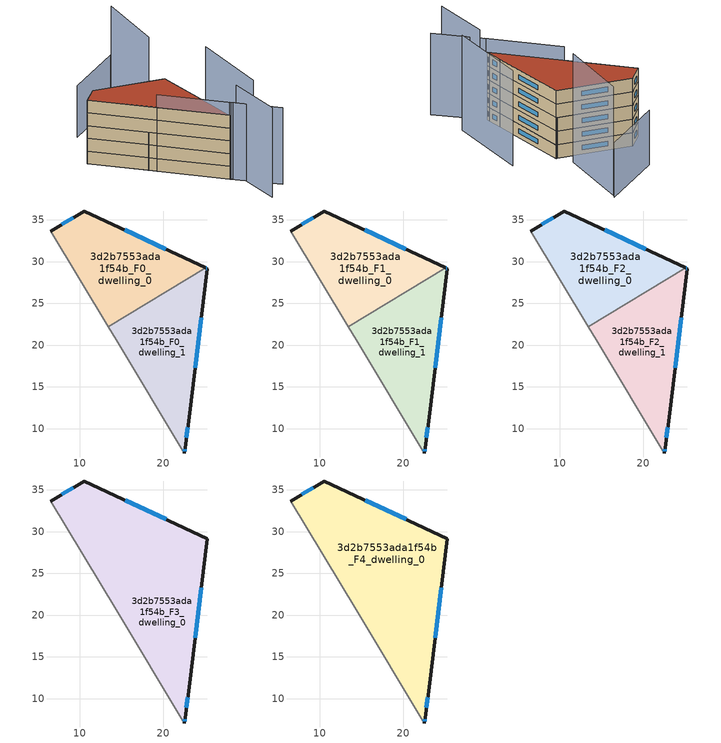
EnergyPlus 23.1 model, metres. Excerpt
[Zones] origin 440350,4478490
3d2b7553ada1f54b_F0_dwelling_0
 floor ground (EU_floor_Construction): 25.09,29.23 13.42,22.19 6.55,33.63 10.55,36.04 z0
 wall outside (EU_wall_Construction): 25.09,29.23 10.55,36.04 6.55,33.63 z0:3
 wall adiabatic (EU_wall_Construction): 6.55,33.63 13.42,22.19 z0:3
 wall to 3d2b7553ada1f54b_F0_dwelling_1 (EU_wall_Construction): 13.42,22.19 25.09,29.23 z0:3
 window (EU_Window_Construction): 9.23,35.24 7.88,34.43 / 20.27,31.49 15.37,33.78 z0.99:2.01
3d2b7553ada1f54b_F0_dwelling_1
 floor ground (EU_floor_Construction): 25.23,29.16 23.08,11.38 22.6,7.76 22.52,7.11 14.35,20.65 13.42,22.19 25.09,29.23 z0
 wall outside (EU_wall_Construction): 22.52,7.11 22.6,7.76 23.08,11.38 25.23,29.16 25.09,29.23 z0:3
 wall adiabatic (EU_wall_Construction): 13.42,22.19 14.35,20.65 22.52,7.11 z0:3
 window (EU_Window_Construction): 22.55,7.32 22.58,7.54 / 25.19,29.19 25.14,29.21 / 23.79,17.27 24.52,23.27 / 22.76,8.96 22.92,10.18 z0.99:2.01
3d2b7553ada1f54b_F1_dwelling_0
 floor to 3d2b7553ada1f54b_F0_dwelling_0 (EU_floor_Construction): 25.09,29.23 13.42,22.19 6.55,33.63 10.55,36.04 z3
 wall outside (EU_wall_Construction): 25.09,29.23 10.55,36.04 6.55,33.63 z3:6
 wall adiabatic (EU_wall_Construction): 6.55,33.63 13.42,22.19 z3:6
 wall to 3d2b7553ada1f54b_F1_dwelling_1 (EU_wall_Construction): 13.42,22.19 25.09,29.23 z3:6
 window (EU_Window_Construction): 9.23,35.24 7.88,34.43 / 20.27,31.49 15.37,33.78 z3.99:5.01
3d2b7553ada1f54b_F1_dwelling_1
 floor to 3d2b7553ada1f54b_F0_dwelling_1 (EU_floor_Construction): 25.23,29.16 23.08,11.38 22.6,7.76 22.52,7.11 14.35,20.65 13.42,22.19 25.09,29.23 z3
 wall outside (EU_wall_Construction): 22.52,7.11 22.6,7.76 23.08,11.38 25.23,29.16 25.09,29.23 z3:6
 wall adiabatic (EU_wall_Construction): 13.42,22.19 14.35,20.65 22.52,7.11 z3:6
 window (EU_Window_Construction): 22.55,7.32 22.58,7.54 / 25.19,29.19 25.14,29.21 / 23.79,17.27 24.52,23.27 / 22.76,8.96 22.92,10.18 z3.99:5.01
3d2b7553ada1f54b_F2_dwelling_0
 floor to 3d2b7553ada1f54b_F1_dwelling_0 (EU_floor_Construction): 25.09,29.23 13.42,22.19 6.55,33.63 10.55,36.04 z6
 wall outside (EU_wall_Construction): 25.09,29.23 10.55,36.04 6.55,33.63 z6:9
 wall adiabatic (EU_wall_Construction): 6.55,33.63 13.42,22.19 z6:9
 wall to 3d2b7553ada1f54b_F2_dwelling_1 (EU_wall_Construction): 13.42,22.19 25.09,29.23 z6:9
 window (EU_Window_Construction): 9.23,35.24 7.88,34.43 / 20.27,31.49 15.37,33.78 z6.99:8.01
3d2b7553ada1f54b_F2_dwelling_1
 floor to 3d2b7553ada1f54b_F1_dwelling_1 (EU_floor_Construction): 25.23,29.16 23.08,11.38 22.6,7.76 22.52,7.11 14.35,20.65 13.42,22.19 25.09,29.23 z6
 wall outside (EU_wall_Construction): 22.52,7.11 22.6,7.76 23.08,11.38 25.23,29.16 25.09,29.23 z6:9
 wall adiabatic (EU_wall_Construction): 13.42,22.19 14.35,20.65 22.52,7.11 z6:9
 window (EU_Window_Construction): 22.55,7.32 22.58,7.54 / 25.19,29.19 25.14,29.21 / 23.79,17.27 24.52,23.27 / 22.76,8.96 22.92,10.18 z6.99:8.01
3d2b7553ada1f54b_F3_dwelling_0
 floor to 3d2b7553ada1f54b_F2_dwelling_0 (EU_floor_Construction): 25.09,29.23 13.42,22.19 6.55,33.63 10.55,36.04 z9
 floor to 3d2b7553ada1f54b_F2_dwelling_1 (EU_floor_Construction): 25.23,29.16 23.08,11.38 22.6,7.76 22.52,7.11 14.35,20.65 13.42,22.19 25.09,29.23 z9
 wall outside (EU_wall_Construction): 22.52,7.11 22.6,7.76 23.08,11.38 25.23,29.16 10.55,36.04 6.55,33.63 z9:12
 wall adiabatic (EU_wall_Construction): 6.55,33.63 14.35,20.65 22.52,7.11 z9:12
 window (EU_Window_Construction): 22.55,7.32 22.58,7.54 / 9.23,35.24 7.88,34.43 / 20.37,31.44 15.42,33.76 / 23.79,17.27 24.52,23.27 / 22.76,8.96 22.92,10.18 z9.99:11.01
3d2b7553ada1f54b_F4_dwelling_0
 floor to 3d2b7553ada1f54b_F3_dwelling_0 (EU_floor_Construction): 25.23,29.16 23.08,11.38 22.6,7.76 22.52,7.11 14.35,20.65 6.55,33.63 10.55,36.04 z12
 wall outside (EU_wall_Construction): 22.52,7.11 22.6,7.76 23.08,11.38 25.23,29.16 10.55,36.04 6.55,33.63 z12:15
 wall adiabatic (EU_wall_Construction): 6.55,33.63 14.35,20.65 22.52,7.11 z12:15
 window (EU_Window_Construction): 22.55,7.32 22.58,7.54 / 9.23,35.24 7.88,34.43 / 20.37,31.44 15.42,33.76 / 23.79,17.27 24.52,23.27 / 22.76,8.96 22.92,10.18 z12.99:14.01
 roof outside (EU_roof_Construction): 22.6,7.76 23.08,11.38 25.23,29.16 10.55,36.04 6.55,33.63 14.35,20.65 22.52,7.11 z15
shading: 22.69,-5.33 25,7.59 / 29.21,6.84 33.66,25.22 z0:21; 24.01,32.67 29.12,48.82 z0:24; 22.51,7.13 28.62,-2.52 / 14.35,20.66 22.84,6.59 z0:18; 6.55,33.63 14.38,20.67 z0:15; 29.49,49.51 14.23,44.16 z0:12
[Building]
EU S2 Campaign: North Axis=0; Terrain=City; Solar Distribution=FullExterior
[Site:Location]
Madrid: Latitude=40.5; Longitude=-3.5; Time Zone=1; Elevation=609
[SizingPeriod:WeatherFileDays]
AnnualSizingPeriod: Begin Month=1; Begin Day of Month=1; End Month=12; End Day of Month=31; Day of Week for Start Day=Monday; Use Weather File Daylight Saving Period=No; Use Weather File Rain and Snow Indicators=No
[MATERIAL]
EU_InternalMass_Material: Roughness=MediumRough; Thickness=0.1; Conductivity=1; Density=1800; Specific Heat=900; Thermal Absorptance=0.9; Solar Absorptance=0.7; Visible Absorptance=0.7
[MATERIAL:NOMASS] Roughness=MediumRough; Thermal Absorptance=0.9; Solar Absorptance=0.7; Visible Absorptance=0.7
Name | Thermal Resistance
EU_wall_NoMass | 0.609216
EU_roof_NoMass | 0.513268
EU_floor_NoMass | 0.568163
[WINDOWMATERIAL:SIMPLEGLAZINGSYSTEM]
EU_Window_SimpleGlazing: UFactor=5.50606; Solar Heat Gain Coefficient=0.85; Visible Transmittance=0.85
[CONSTRUCTION]
EU_wall_Construction: EU_wall_NoMass
EU_roof_Construction: EU_roof_NoMass
EU_floor_Construction: EU_floor_NoMass
EU_InternalMass_Construction: EU_InternalMass_Material
EU_Window_Construction: EU_Window_SimpleGlazing
[ZONE] Type=1; Multiplier=1; Ceiling Height=autocalculate; Floor Area=autocalculate; Part of Total Floor Area=Yes
Name | Volume
3d2b7553ada1f54b_F0_dwelling_0; 3d2b7553ada1f54b_F1_dwelling_0; 3d2b7553ada1f54b_F2_dwelling_0 | 366.113
3d2b7553ada1f54b_F3_dwelling_0 | 732.262
3d2b7553ada1f54b_F4_dwelling_0 | 732.264
3d2b7553ada1f54b_F0_dwelling_1 | 366.159
3d2b7553ada1f54b_F1_dwelling_1; 3d2b7553ada1f54b_F2_dwelling_1 | 366.158
[INTERNALMASS] Construction=EU_InternalMass_Construction
Name | Zone or ZoneList | Surface Area
3d2b7553ada1f54b_F0_dwelling_0_EU_InternalMass | 3d2b7553ada1f54b_F0_dwelling_0 | 122.038
3d2b7553ada1f54b_F0_dwelling_1_EU_InternalMass | 3d2b7553ada1f54b_F0_dwelling_1 | 122.053
3d2b7553ada1f54b_F1_dwelling_0_EU_InternalMass | 3d2b7553ada1f54b_F1_dwelling_0 | 122.038
3d2b7553ada1f54b_F1_dwelling_1_EU_InternalMass | 3d2b7553ada1f54b_F1_dwelling_1 | 122.053
3d2b7553ada1f54b_F2_dwelling_0_EU_InternalMass | 3d2b7553ada1f54b_F2_dwelling_0 | 122.038
3d2b7553ada1f54b_F2_dwelling_1_EU_InternalMass | 3d2b7553ada1f54b_F2_dwelling_1 | 122.053
3d2b7553ada1f54b_F3_dwelling_0_EU_InternalMass | 3d2b7553ada1f54b_F3_dwelling_0 | 244.088
3d2b7553ada1f54b_F4_dwelling_0_EU_InternalMass | 3d2b7553ada1f54b_F4_dwelling_0 | 244.088
[OTHEREQUIPMENT] Fuel Type=Electricity; Design Level Calculation Method=Watts/Area; Power per Zone Floor Area=1; Fraction Latent=0; Fraction Radiant=0; Fraction Lost=0; Carbon Dioxide Generation Rate=0; EndUse Subcategory=EU_Step8_InternalGains
Name | Zone or ZoneList or Space or SpaceList | Schedule
EU_Step8_InternalGain_3d2b7553ada1f54b_F0_dwelling_0_f000 | 3d2b7553ada1f54b_F0_dwelling_0 | EU_Step8_GainSchedule_3d2b7553ada1f54b_F0_dwelling_0_f000
EU_Step8_InternalGain_3d2b7553ada1f54b_F0_dwelling_1_f000 | 3d2b7553ada1f54b_F0_dwelling_1 | EU_Step8_GainSchedule_3d2b7553ada1f54b_F0_dwelling_1_f000
EU_Step8_InternalGain_3d2b7553ada1f54b_F1_dwelling_0_f000 | 3d2b7553ada1f54b_F1_dwelling_0 | EU_Step8_GainSchedule_3d2b7553ada1f54b_F1_dwelling_0_f000
EU_Step8_InternalGain_3d2b7553ada1f54b_F1_dwelling_1_f000 | 3d2b7553ada1f54b_F1_dwelling_1 | EU_Step8_GainSchedule_3d2b7553ada1f54b_F1_dwelling_1_f000
EU_Step8_InternalGain_3d2b7553ada1f54b_F2_dwelling_0_f000 | 3d2b7553ada1f54b_F2_dwelling_0 | EU_Step8_GainSchedule_3d2b7553ada1f54b_F2_dwelling_0_f000
EU_Step8_InternalGain_3d2b7553ada1f54b_F2_dwelling_1_f000 | 3d2b7553ada1f54b_F2_dwelling_1 | EU_Step8_GainSchedule_3d2b7553ada1f54b_F2_dwelling_1_f000
EU_Step8_InternalGain_3d2b7553ada1f54b_F3_dwelling_0_f000 | 3d2b7553ada1f54b_F3_dwelling_0 | EU_Step8_GainSchedule_3d2b7553ada1f54b_F3_dwelling_0_f000
EU_Step8_InternalGain_3d2b7553ada1f54b_F4_dwelling_0_f000 | 3d2b7553ada1f54b_F4_dwelling_0 | EU_Step8_GainSchedule_3d2b7553ada1f54b_F4_dwelling_0_f000
[ZONEVENTILATION:DESIGNFLOWRATE] Schedule=EU_AlwaysOn; Design Flow Rate Calculation Method=AirChanges/Hour; Air Changes per Hour=0.752966; Ventilation Type=Natural; Fan Pressure Rise=0; Fan Total Efficiency=1; Constant Term Coefficient=1; Temperature Term Coefficient=0; Velocity Term Coefficient=0; Velocity Squared Term Coefficient=0; Minimum Indoor Temperature=-100; Maximum Indoor Temperature=100; Delta Temperature=-100; Minimum Outdoor Temperature=-100; Maximum Outdoor Temperature=100; Maximum Wind Speed=40
Name | Zone or ZoneList or Space or SpaceList
EU_ConstantAir_3d2b7553ada1f54b_F0_dwelling_0 | 3d2b7553ada1f54b_F0_dwelling_0
EU_ConstantAir_3d2b7553ada1f54b_F0_dwelling_1 | 3d2b7553ada1f54b_F0_dwelling_1
EU_ConstantAir_3d2b7553ada1f54b_F1_dwelling_0 | 3d2b7553ada1f54b_F1_dwelling_0
EU_ConstantAir_3d2b7553ada1f54b_F1_dwelling_1 | 3d2b7553ada1f54b_F1_dwelling_1
EU_ConstantAir_3d2b7553ada1f54b_F2_dwelling_0 | 3d2b7553ada1f54b_F2_dwelling_0
EU_ConstantAir_3d2b7553ada1f54b_F2_dwelling_1 | 3d2b7553ada1f54b_F2_dwelling_1
EU_ConstantAir_3d2b7553ada1f54b_F3_dwelling_0 | 3d2b7553ada1f54b_F3_dwelling_0
EU_ConstantAir_3d2b7553ada1f54b_F4_dwelling_0 | 3d2b7553ada1f54b_F4_dwelling_0
[HVACTEMPLATE:THERMOSTAT] Constant Heating Setpoint=20; Constant Cooling Setpoint=50
EU_HeatOnly_3d2b7553ada1f54b_F0_dwelling_0; EU_HeatOnly_3d2b7553ada1f54b_F0_dwelling_1; EU_HeatOnly_3d2b7553ada1f54b_F1_dwelling_0; EU_HeatOnly_3d2b7553ada1f54b_F1_dwelling_1; EU_HeatOnly_3d2b7553ada1f54b_F2_dwelling_0; EU_HeatOnly_3d2b7553ada1f54b_F2_dwelling_1; EU_HeatOnly_3d2b7553ada1f54b_F3_dwelling_0; EU_HeatOnly_3d2b7553ada1f54b_F4_dwelling_0
[HVACTEMPLATE:ZONE:IDEALLOADSAIRSYSTEM] System Availability Schedule=EU_AlwaysOn; Maximum Heating Supply Air Temperature=50; Minimum Cooling Supply Air Temperature=13; Maximum Heating Supply Air Humidity Ratio=0.0156; Minimum Cooling Supply Air Humidity Ratio=0.0077; Heating Limit=NoLimit; Cooling Limit=NoLimit; Heating Availability Schedule=EU_AlwaysOn; Cooling Availability Schedule=EU_CoolingOff; Dehumidification Control Type=ConstantSensibleHeatRatio; Cooling Sensible Heat Ratio=0.7; Dehumidification Setpoint=60; Humidification Control Type=None; Humidification Setpoint=30; Outdoor Air Method=None; Outdoor Air Flow Rate per Person=0.00944; Outdoor Air Flow Rate per Zone Floor Area=0; Outdoor Air Flow Rate per Zone=0; Demand Controlled Ventilation Type=None; Outdoor Air Economizer Type=NoEconomizer; Heat Recovery Type=None; Sensible Heat Recovery Effectiveness=0.7; Latent Heat Recovery Effectiveness=0.65
Name | Template Thermostat
3d2b7553ada1f54b_F0_dwelling_0 | EU_HeatOnly_3d2b7553ada1f54b_F0_dwelling_0
3d2b7553ada1f54b_F0_dwelling_1 | EU_HeatOnly_3d2b7553ada1f54b_F0_dwelling_1
3d2b7553ada1f54b_F1_dwelling_0 | EU_HeatOnly_3d2b7553ada1f54b_F1_dwelling_0
3d2b7553ada1f54b_F1_dwelling_1 | EU_HeatOnly_3d2b7553ada1f54b_F1_dwelling_1
3d2b7553ada1f54b_F2_dwelling_0 | EU_HeatOnly_3d2b7553ada1f54b_F2_dwelling_0
3d2b7553ada1f54b_F2_dwelling_1 | EU_HeatOnly_3d2b7553ada1f54b_F2_dwelling_1
3d2b7553ada1f54b_F3_dwelling_0 | EU_HeatOnly_3d2b7553ada1f54b_F3_dwelling_0
3d2b7553ada1f54b_F4_dwelling_0 | EU_HeatOnly_3d2b7553ada1f54b_F4_dwelling_0
[SIZING:ZONE] Zone Cooling Design Supply Air Temperature Input Method=SupplyAirTemperature; Zone Cooling Design Supply Air Temperature=13; Zone Heating Design Supply Air Temperature Input Method=SupplyAirTemperature; Zone Heating Design Supply Air Temperature=50; Zone Cooling Design Supply Air Humidity Ratio=0.008; Zone Heating Design Supply Air Humidity Ratio=0.008; Cooling Design Air Flow Method=DesignDay; Cooling Design Air Flow Rate=0; Cooling Minimum Air Flow per Zone Floor Area=0.000762; Cooling Minimum Air Flow=0; Cooling Minimum Air Flow Fraction=0.2; Heating Design Air Flow Method=DesignDay; Heating Design Air Flow Rate=0; Heating Maximum Air Flow per Zone Floor Area=0.002032; Heating Maximum Air Flow=0.141576; Heating Maximum Air Flow Fraction=0.3; Account for Dedicated Outdoor Air System=No; Dedicated Outdoor Air System Control Strategy=NeutralSupplyAir; Dedicated Outdoor Air Low Setpoint Temperature for Design=autosize; Dedicated Outdoor Air High Setpoint Temperature for Design=autosize; Zone Load Sizing Method=Sensible Load Only No Latent Load; Zone Latent Cooling Design Supply Air Humidity Ratio Input Method=HumidityRatioDifference; Zone Cooling Design Supply Air Humidity Ratio Difference=0.005; Zone Latent Heating Design Supply Air Humidity Ratio Input Method=HumidityRatioDifference; Zone Humidification Design Supply Air Humidity Ratio Difference=0.005
3d2b7553ada1f54b_F0_dwelling_0; 3d2b7553ada1f54b_F0_dwelling_1; 3d2b7553ada1f54b_F1_dwelling_0; 3d2b7553ada1f54b_F1_dwelling_1; 3d2b7553ada1f54b_F2_dwelling_0; 3d2b7553ada1f54b_F2_dwelling_1; 3d2b7553ada1f54b_F3_dwelling_0; 3d2b7553ada1f54b_F4_dwelling_0
[SCHEDULE:CONSTANT]
Name | Hourly Value
EU_AlwaysOn | 1
EU_CoolingOff | 0
[SCHEDULE:FILE] Column Number=1; Rows to Skip at Top=0; Number of Hours of Data=8760; Column Separator=Comma; Interpolate to Timestep=No; Minutes per Item=60; Adjust Schedule for Daylight Savings=Yes
Name | File
EU_Step8_GainSchedule_3d2b7553ada1f54b_F0_dwelling_0_f000 | ../../schedules/3d2b7553ada1f54b/3d2b7553ada1f54b_F0_dwelling_0_f000_gain.csv
EU_Step8_GainSchedule_3d2b7553ada1f54b_F0_dwelling_1_f000 | ../../schedules/3d2b7553ada1f54b/3d2b7553ada1f54b_F0_dwelling_1_f000_gain.csv
EU_Step8_GainSchedule_3d2b7553ada1f54b_F1_dwelling_0_f000 | ../../schedules/3d2b7553ada1f54b/3d2b7553ada1f54b_F1_dwelling_0_f000_gain.csv
EU_Step8_GainSchedule_3d2b7553ada1f54b_F1_dwelling_1_f000 | ../../schedules/3d2b7553ada1f54b/3d2b7553ada1f54b_F1_dwelling_1_f000_gain.csv
EU_Step8_GainSchedule_3d2b7553ada1f54b_F2_dwelling_0_f000 | ../../schedules/3d2b7553ada1f54b/3d2b7553ada1f54b_F2_dwelling_0_f000_gain.csv
EU_Step8_GainSchedule_3d2b7553ada1f54b_F2_dwelling_1_f000 | ../../schedules/3d2b7553ada1f54b/3d2b7553ada1f54b_F2_dwelling_1_f000_gain.csv
EU_Step8_GainSchedule_3d2b7553ada1f54b_F3_dwelling_0_f000 | ../../schedules/3d2b7553ada1f54b/3d2b7553ada1f54b_F3_dwelling_0_f000_gain.csv
EU_Step8_GainSchedule_3d2b7553ada1f54b_F4_dwelling_0_f000 | ../../schedules/3d2b7553ada1f54b/3d2b7553ada1f54b_F4_dwelling_0_f000_gain.csv
